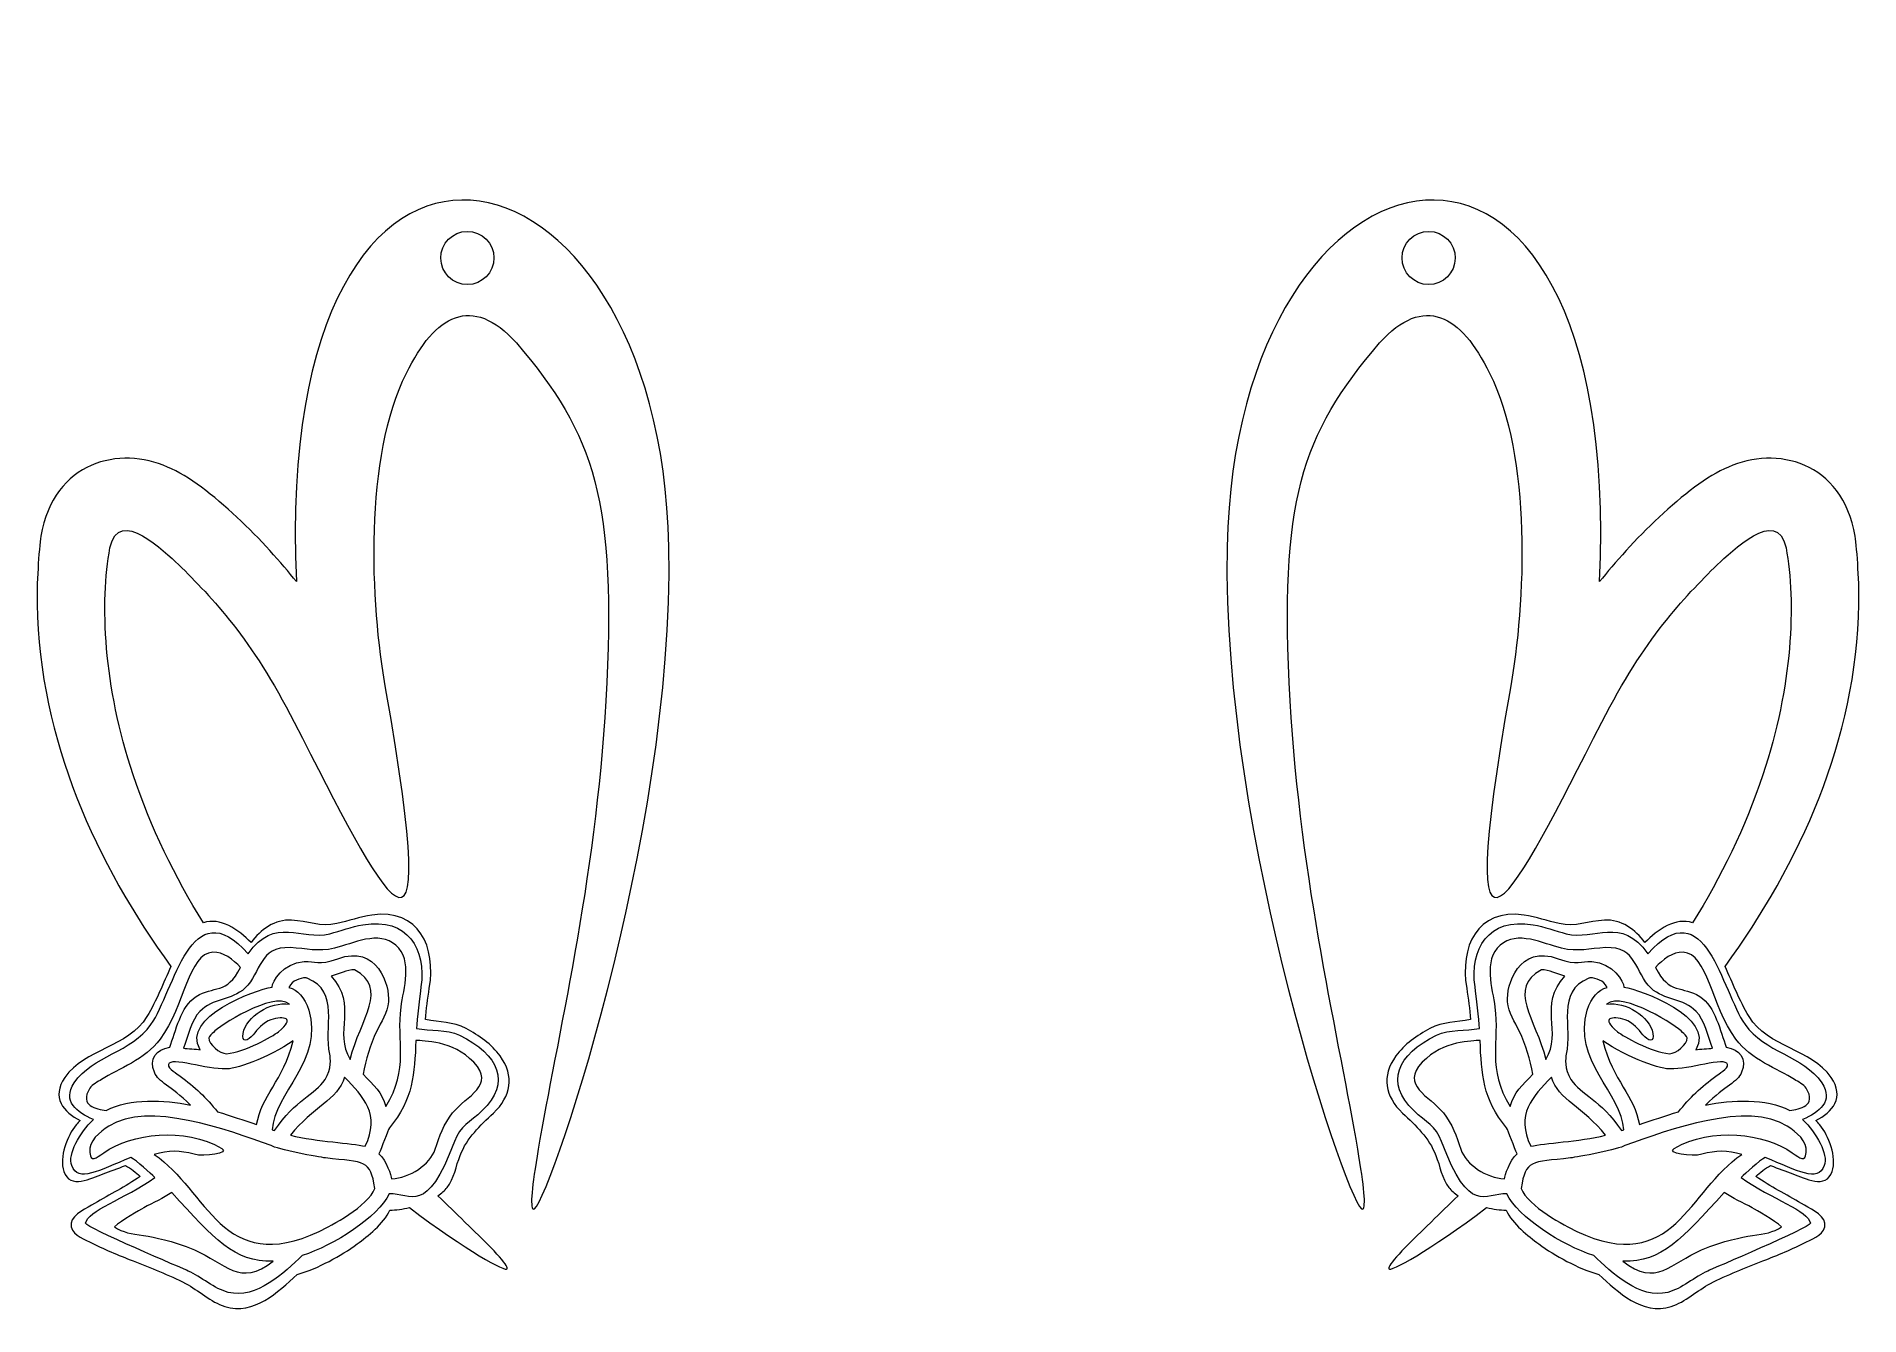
# Model space of a CAD drawing. Header units: inches. Extents: x 0.36 to 3.64, y -6.57 to -4.27.
import ezdxf

# ---------------------------------------------------------------- set-up
doc = ezdxf.new("R2010")
doc.units = ezdxf.units.IN
doc.header["$MEASUREMENT"] = 0
doc.layers.add('_U+0421_U+043B_U+043E_U+0439 1', color=7, linetype='Continuous')

msp = doc.modelspace()

# ---------------------------------------------------------------- linework, layer by layer
at = {"layer": '_U+0421_U+043B_U+043E_U+0439 1', "color": 242, "lineweight": 18, "true_color": 0xc1272d}
for points, knots in [([(0.3714, -5.1695), (0.3942, -5.034), (0.514, -5.007), (0.599, -5.0451), (0.6746, -5.0772), (0.7778, -5.1842), (0.8301, -5.2507), (0.7871, -4.2723), (1.4845, -4.4247), (1.4987, -5.1883), (1.5106, -5.7083), (1.2749, -6.3924), (1.255, -6.3774), (1.2496, -6.3733), (1.2528, -6.3377), (1.2643, -6.2699), (1.2967, -6.076), (1.3672, -5.7902), (1.3857, -5.4646), (1.4058, -5.1056), (1.3662, -4.9879), (1.2252, -4.8221), (1.1451, -4.7342), (1.0787, -4.7718), (1.0278, -4.8769), (0.9518, -5.0255), (0.9626, -5.2888), (0.9907, -5.4448), (1.0966, -6.0417), (0.9852, -5.8158), (0.8263, -5.503), (0.7492, -5.3527), (0.6801, -5.2809), (0.6186, -5.2202), (0.5938, -5.1984), (0.5116, -5.114), (0.4955, -5.1902), (0.477, -5.2879), (0.4841, -5.439), (0.5369, -5.5975), (0.5687, -5.6928), (0.6123, -5.7812), (0.6632, -5.8632), (0.6929, -5.8531), (0.7264, -5.8751), (0.7487, -5.8988), (0.7658, -5.8751), (0.7914, -5.8569), (0.8216, -5.8585), (0.8502, -5.8602), (0.8731, -5.8713), (0.9028, -5.8648), (0.9237, -5.8602), (0.9439, -5.8523), (0.9656, -5.8493), (1.0506, -5.8376), (1.0813, -5.9067), (1.0688, -5.9808), (1.0655, -5.9996), (1.0636, -6.0183), (1.062, -6.0371), (1.0876, -6.0426), (1.111, -6.0401), (1.135, -6.0532), (1.157, -6.0652), (1.1812, -6.0815), (1.1959, -6.1022), (1.2221, -6.1384), (1.2155, -6.1751), (1.184, -6.2048), (1.1597, -6.2277), (1.1366, -6.2489), (1.1241, -6.2808), (1.1167, -6.2993), (1.1132, -6.323), (1.1007, -6.3385), (1.0963, -6.3439), (1.0909, -6.3488), (1.0843, -6.3532), (1.1009, -6.3692), (1.1167, -6.3848), (1.1322, -6.4), (1.1829, -6.4487), (1.2106, -6.4776), (1.2087, -6.4844), (1.2071, -6.4912), (1.1347, -6.4515), (1.0332, -6.3744), (1.0209, -6.3774), (1.0089, -6.379), (0.998, -6.379), (0.9863, -6.4041), (0.9586, -6.4256), (0.9392, -6.4397), (0.9098, -6.4615), (0.8704, -6.483), (0.8314, -6.4947), (0.7966, -6.5263), (0.7544, -6.5682), (0.7016, -6.5519), (0.6765, -6.5443), (0.6545, -6.5228), (0.6313, -6.5108), (0.6009, -6.495), (0.5687, -6.483), (0.5369, -6.4702), (0.5105, -6.4596), (0.4838, -6.449), (0.4585, -6.4359), (0.4457, -6.4291), (0.4231, -6.4212), (0.4258, -6.4027), (0.4285, -6.3856), (0.4552, -6.3747), (0.4677, -6.3671), (0.495, -6.3507), (0.5235, -6.3368), (0.5494, -6.3186), (0.5418, -6.3113), (0.5331, -6.3044), (0.5233, -6.299), (0.5094, -6.3042), (0.496, -6.3093), (0.483, -6.314), (0.462, -6.3213), (0.4234, -6.3426), (0.4125, -6.3096), (0.4043, -6.284), (0.4185, -6.2454), (0.4348, -6.226), (0.437, -6.2233), (0.4394, -6.2206), (0.4421, -6.2182), (0.4117, -6.204), (0.3899, -6.1762), (0.4144, -6.1408), (0.4506, -6.0888), (0.5276, -6.088), (0.5619, -6.0314), (0.5788, -6.0034), (0.5911, -5.9715), (0.6049, -5.9418), (0.4715, -5.7573), (0.3684, -5.5354), (0.3648, -5.2915), (0.3635, -5.2618), (0.3678, -5.191), (0.3714, -5.1695)], [0, 0, 0, 0, 1, 1, 1, 2, 2, 2, 3, 3, 3, 4, 4, 4, 5, 5, 5, 6, 6, 6, 7, 7, 7, 8, 8, 8, 9, 9, 9, 10, 10, 10, 11, 11, 11, 12, 12, 12, 13, 13, 13, 14, 14, 14, 15, 15, 15, 16, 16, 16, 17, 17, 17, 18, 18, 18, 19, 19, 19, 20, 20, 20, 21, 21, 21, 22, 22, 22, 23, 23, 23, 24, 24, 24, 25, 25, 25, 26, 26, 26, 27, 27, 27, 28, 28, 28, 29, 29, 29, 30, 30, 30, 31, 31, 31, 32, 32, 32, 33, 33, 33, 34, 34, 34, 35, 35, 35, 36, 36, 36, 37, 37, 37, 38, 38, 38, 39, 39, 39, 40, 40, 40, 41, 41, 41, 42, 42, 42, 43, 43, 43, 44, 44, 44, 45, 45, 45, 46, 46, 46, 47, 47, 47, 48, 48, 48, 49, 49, 49, 49]), ([(3.6352, -5.2915), (3.6316, -5.5354), (3.5285, -5.7573), (3.3951, -5.9418), (3.4089, -5.9715), (3.4212, -6.0034), (3.4381, -6.0314), (3.4724, -6.088), (3.5494, -6.0888), (3.5856, -6.1408), (3.6101, -6.1762), (3.5883, -6.204), (3.5579, -6.2182), (3.5606, -6.2206), (3.563, -6.2233), (3.5652, -6.226), (3.5815, -6.2454), (3.5957, -6.284), (3.5875, -6.3096), (3.5766, -6.3426), (3.538, -6.3213), (3.517, -6.314), (3.504, -6.3093), (3.4906, -6.3042), (3.4767, -6.299), (3.4669, -6.3044), (3.4582, -6.3113), (3.4506, -6.3186), (3.4765, -6.3368), (3.505, -6.3507), (3.5323, -6.3671), (3.5448, -6.3747), (3.5715, -6.3856), (3.5742, -6.4027), (3.5769, -6.4212), (3.5543, -6.4291), (3.5415, -6.4359), (3.5162, -6.449), (3.4895, -6.4596), (3.4631, -6.4702), (3.4313, -6.483), (3.3991, -6.495), (3.3687, -6.5108), (3.3455, -6.5228), (3.3235, -6.5443), (3.2984, -6.5519), (3.2456, -6.5682), (3.2034, -6.5263), (3.1686, -6.4947), (3.1296, -6.483), (3.0902, -6.4615), (3.0608, -6.4397), (3.0414, -6.4256), (3.0137, -6.4041), (3.002, -6.379), (2.9911, -6.379), (2.9791, -6.3774), (2.9668, -6.3744), (2.8653, -6.4515), (2.7929, -6.4912), (2.7913, -6.4844), (2.7894, -6.4776), (2.8171, -6.4487), (2.8678, -6.4), (2.8833, -6.3848), (2.8991, -6.3692), (2.9157, -6.3532), (2.9091, -6.3488), (2.9037, -6.3439), (2.8993, -6.3385), (2.8868, -6.323), (2.8833, -6.2993), (2.8759, -6.2808), (2.8634, -6.2489), (2.8403, -6.2277), (2.816, -6.2048), (2.7845, -6.1751), (2.7779, -6.1384), (2.8041, -6.1022), (2.8188, -6.0815), (2.843, -6.0652), (2.865, -6.0532), (2.889, -6.0401), (2.9124, -6.0426), (2.938, -6.0371), (2.9364, -6.0183), (2.9345, -5.9996), (2.9312, -5.9808), (2.9187, -5.9067), (2.9494, -5.8376), (3.0344, -5.8493), (3.0561, -5.8523), (3.0763, -5.8602), (3.0972, -5.8648), (3.1269, -5.8713), (3.1498, -5.8602), (3.1784, -5.8585), (3.2086, -5.8569), (3.2342, -5.8751), (3.2513, -5.8988), (3.2736, -5.8751), (3.3071, -5.8531), (3.3368, -5.8632), (3.3877, -5.7812), (3.4313, -5.6928), (3.4631, -5.5975), (3.5159, -5.439), (3.523, -5.2879), (3.5045, -5.1902), (3.4884, -5.114), (3.4062, -5.1984), (3.3814, -5.2202), (3.3199, -5.2809), (3.2508, -5.3527), (3.1737, -5.503), (3.0148, -5.8158), (2.9034, -6.0417), (3.0093, -5.4448), (3.0374, -5.2888), (3.0482, -5.0255), (2.9722, -4.8769), (2.9213, -4.7718), (2.8549, -4.7342), (2.7748, -4.8221), (2.6338, -4.9879), (2.5942, -5.1056), (2.6143, -5.4646), (2.6328, -5.7902), (2.7033, -6.076), (2.7357, -6.2699), (2.7472, -6.3377), (2.7504, -6.3733), (2.745, -6.3774), (2.7251, -6.3924), (2.4894, -5.7083), (2.5013, -5.1883), (2.5155, -4.4247), (3.2129, -4.2723), (3.1699, -5.2507), (3.2222, -5.1842), (3.3254, -5.0772), (3.401, -5.0451), (3.486, -5.007), (3.6058, -5.034), (3.6286, -5.1695), (3.6322, -5.191), (3.6365, -5.2618), (3.6352, -5.2915)], [0, 0, 0, 0, 1, 1, 1, 2, 2, 2, 3, 3, 3, 4, 4, 4, 5, 5, 5, 6, 6, 6, 7, 7, 7, 8, 8, 8, 9, 9, 9, 10, 10, 10, 11, 11, 11, 12, 12, 12, 13, 13, 13, 14, 14, 14, 15, 15, 15, 16, 16, 16, 17, 17, 17, 18, 18, 18, 19, 19, 19, 20, 20, 20, 21, 21, 21, 22, 22, 22, 23, 23, 23, 24, 24, 24, 25, 25, 25, 26, 26, 26, 27, 27, 27, 28, 28, 28, 29, 29, 29, 30, 30, 30, 31, 31, 31, 32, 32, 32, 33, 33, 33, 34, 34, 34, 35, 35, 35, 36, 36, 36, 37, 37, 37, 38, 38, 38, 39, 39, 39, 40, 40, 40, 41, 41, 41, 42, 42, 42, 43, 43, 43, 44, 44, 44, 45, 45, 45, 46, 46, 46, 47, 47, 47, 48, 48, 48, 49, 49, 49, 49]), ([(1.137, -4.6222), (1.1106, -4.6223), (1.0893, -4.6437), (1.0894, -4.6701), (1.0895, -4.6964), (1.1109, -4.7177), (1.1372, -4.7176), (1.1636, -4.7175), (1.1849, -4.6961), (1.1848, -4.6698), (1.1847, -4.6435), (1.1633, -4.6222), (1.137, -4.6222)], [0, 0, 0, 0, 1, 1, 1, 2, 2, 2, 3, 3, 3, 4, 4, 4, 4]), ([(2.8152, -4.6698), (2.8151, -4.6961), (2.8364, -4.7175), (2.8628, -4.7176), (2.8891, -4.7177), (2.9105, -4.6964), (2.9106, -4.6701), (2.9107, -4.6437), (2.8894, -4.6223), (2.863, -4.6222), (2.8367, -4.6222), (2.8153, -4.6435), (2.8152, -4.6698)], [0, 0, 0, 0, 1, 1, 1, 2, 2, 2, 3, 3, 3, 4, 4, 4, 4])]:
    msp.add_open_spline(points, degree=3, knots=knots, dxfattribs=at)
at = {"layer": '_U+0421_U+043B_U+043E_U+0439 1', "color": 7, "lineweight": 18, "true_color": 0xffffff}
for points, knots in [([(0.5691, -6.0458), (0.5342, -6.0961), (0.4644, -6.1017), (0.4314, -6.1504), (0.4091, -6.1834), (0.4361, -6.204), (0.4656, -6.2161), (0.4409, -6.2406), (0.4192, -6.2786), (0.4268, -6.2991), (0.4385, -6.3302), (0.4735, -6.308), (0.5332, -6.2847), (0.5429, -6.2894), (0.5683, -6.3138), (0.576, -6.3204), (0.5212, -6.3597), (0.4548, -6.3797), (0.4518, -6.4025), (0.4509, -6.4098), (0.6291, -6.4852), (0.6361, -6.4884), (0.6588, -6.4987), (0.6833, -6.5203), (0.7076, -6.5266), (0.7584, -6.5398), (0.8084, -6.4906), (0.8408, -6.4607), (0.8973, -6.4421), (0.9773, -6.3917), (0.9966, -6.3497), (1.0365, -6.3481), (1.0633, -6.3911), (1.1139, -6.256), (1.1249, -6.2263), (1.1412, -6.2222), (1.1638, -6.2004), (1.2154, -6.151), (1.1942, -6.0995), (1.1228, -6.0652), (1.0996, -6.0541), (1.0705, -6.0573), (1.046, -6.0531), (1.0469, -6.0359), (1.0513, -5.9958), (1.0538, -5.9784), (1.0636, -5.9105), (1.0304, -5.8534), (0.9495, -5.8667), (0.929, -5.8701), (0.91, -5.878), (0.8899, -5.8829), (0.839, -5.8952), (0.7917, -5.8507), (0.7438, -5.9187), (0.6398, -5.8027), (0.6114, -5.985), (0.5691, -6.0458)], [0, 0, 0, 0, 1, 1, 1, 2, 2, 2, 3, 3, 3, 4, 4, 4, 5, 5, 5, 6, 6, 6, 7, 7, 7, 8, 8, 8, 9, 9, 9, 10, 10, 10, 11, 11, 11, 12, 12, 12, 13, 13, 13, 14, 14, 14, 15, 15, 15, 16, 16, 16, 17, 17, 17, 18, 18, 18, 19, 19, 19, 19]), ([(3.2562, -5.9187), (3.2083, -5.8507), (3.161, -5.8952), (3.1101, -5.8829), (3.09, -5.878), (3.071, -5.8701), (3.0505, -5.8667), (2.9696, -5.8534), (2.9364, -5.9105), (2.9462, -5.9784), (2.9487, -5.9958), (2.9531, -6.0359), (2.954, -6.0531), (2.9295, -6.0573), (2.9004, -6.0541), (2.8772, -6.0652), (2.8058, -6.0995), (2.7846, -6.151), (2.8362, -6.2004), (2.8588, -6.2222), (2.8751, -6.2263), (2.8861, -6.256), (2.9367, -6.3911), (2.9635, -6.3481), (3.0034, -6.3497), (3.0227, -6.3917), (3.1027, -6.4421), (3.1592, -6.4607), (3.1916, -6.4906), (3.2416, -6.5398), (3.2924, -6.5266), (3.3167, -6.5203), (3.3412, -6.4987), (3.3639, -6.4884), (3.3709, -6.4852), (3.5491, -6.4098), (3.5482, -6.4025), (3.5452, -6.3797), (3.4788, -6.3597), (3.424, -6.3204), (3.4317, -6.3138), (3.4571, -6.2894), (3.4668, -6.2847), (3.5265, -6.308), (3.5615, -6.3302), (3.5732, -6.2991), (3.5808, -6.2786), (3.5591, -6.2406), (3.5344, -6.2161), (3.5639, -6.204), (3.5909, -6.1834), (3.5686, -6.1504), (3.5356, -6.1017), (3.4658, -6.0961), (3.4309, -6.0458), (3.3886, -5.985), (3.3602, -5.8027), (3.2562, -5.9187)], [0, 0, 0, 0, 1, 1, 1, 2, 2, 2, 3, 3, 3, 4, 4, 4, 5, 5, 5, 6, 6, 6, 7, 7, 7, 8, 8, 8, 9, 9, 9, 10, 10, 10, 11, 11, 11, 12, 12, 12, 13, 13, 13, 14, 14, 14, 15, 15, 15, 16, 16, 16, 17, 17, 17, 18, 18, 18, 19, 19, 19, 19]), ([(1.018, -6.0148), (1.0099, -6.0747), (1.033, -6.1259), (0.9909, -6.1929), (0.9839, -6.168), (0.969, -6.1543), (0.9498, -6.1352), (0.9549, -6.1085), (0.9624, -6.083), (0.9742, -6.0582), (0.9825, -6.0408), (0.994, -6.0249), (0.9955, -6.0053), (0.9978, -5.9756), (0.9755, -5.9014), (0.9044, -5.9277), (0.8686, -5.9406), (0.8648, -5.9315), (0.8439, -5.9329), (0.8054, -5.9355), (0.7866, -5.9691), (0.7865, -5.9787), (0.756, -5.984), (0.6228, -6.0315), (0.6571, -6.0911), (0.6507, -6.0898), (0.634, -6.0896), (0.6276, -6.0885), (0.636, -6.0658), (0.6417, -6.0381), (0.657, -6.0222), (0.6795, -5.9983), (0.7134, -6.0037), (0.7378, -5.9805), (0.7678, -5.952), (0.7624, -5.9051), (0.8195, -5.9079), (0.848, -5.9092), (0.8689, -5.9161), (0.8983, -5.9089), (0.9315, -5.9007), (0.9781, -5.8763), (1.0088, -5.9036), (1.0398, -5.9314), (1.0226, -5.9809), (1.018, -6.0148)], [0, 0, 0, 0, 1, 1, 1, 2, 2, 2, 3, 3, 3, 4, 4, 4, 5, 5, 5, 6, 6, 6, 7, 7, 7, 8, 8, 8, 9, 9, 9, 10, 10, 10, 11, 11, 11, 12, 12, 12, 13, 13, 13, 14, 14, 14, 15, 15, 15, 15]), ([(2.9912, -5.9036), (3.0219, -5.8763), (3.0685, -5.9007), (3.1017, -5.9089), (3.1311, -5.9161), (3.152, -5.9092), (3.1805, -5.9079), (3.2376, -5.9051), (3.2322, -5.952), (3.2622, -5.9805), (3.2866, -6.0037), (3.3205, -5.9983), (3.343, -6.0222), (3.3583, -6.0381), (3.364, -6.0658), (3.3724, -6.0885), (3.366, -6.0896), (3.3493, -6.0898), (3.3429, -6.0911), (3.3772, -6.0315), (3.244, -5.984), (3.2135, -5.9787), (3.2134, -5.9691), (3.1946, -5.9355), (3.1561, -5.9329), (3.1352, -5.9315), (3.1314, -5.9406), (3.0956, -5.9277), (3.0245, -5.9014), (3.0022, -5.9756), (3.0045, -6.0053), (3.006, -6.0249), (3.0175, -6.0408), (3.0258, -6.0582), (3.0376, -6.083), (3.0451, -6.1085), (3.0502, -6.1352), (3.031, -6.1543), (3.0161, -6.168), (3.0091, -6.1929), (2.967, -6.1259), (2.9901, -6.0747), (2.982, -6.0148), (2.9774, -5.9809), (2.9602, -5.9314), (2.9912, -5.9036)], [0, 0, 0, 0, 1, 1, 1, 2, 2, 2, 3, 3, 3, 4, 4, 4, 5, 5, 5, 6, 6, 6, 7, 7, 7, 8, 8, 8, 9, 9, 9, 10, 10, 10, 11, 11, 11, 12, 12, 12, 13, 13, 13, 14, 14, 14, 15, 15, 15, 15]), ([(0.6802, -5.9161), (0.6986, -5.9149), (0.7171, -5.9293), (0.7298, -5.9436), (0.7056, -5.9923), (0.681, -5.9757), (0.6502, -5.9955), (0.6219, -6.0135), (0.6138, -6.0583), (0.6027, -6.0868), (0.5785, -6.0897), (0.5647, -6.1085), (0.5751, -6.1316), (0.5836, -6.1508), (0.6027, -6.1537), (0.6403, -6.1905), (0.5914, -6.1808), (0.5326, -6.178), (0.4884, -6.2), (0.4713, -6.1974), (0.4394, -6.1926), (0.4594, -6.1601), (0.4632, -6.1539), (0.4741, -6.1485), (0.4804, -6.1446), (0.5106, -6.1253), (0.5585, -6.109), (0.5855, -6.0722), (0.6305, -6.0112), (0.6357, -5.9186), (0.6802, -5.9161)], [0, 0, 0, 0, 1, 1, 1, 2, 2, 2, 3, 3, 3, 4, 4, 4, 5, 5, 5, 6, 6, 6, 7, 7, 7, 8, 8, 8, 9, 9, 9, 10, 10, 10, 10]), ([(3.4145, -6.0722), (3.4415, -6.109), (3.4894, -6.1253), (3.5196, -6.1446), (3.5259, -6.1485), (3.5368, -6.1539), (3.5406, -6.1601), (3.5606, -6.1926), (3.5287, -6.1974), (3.5116, -6.2), (3.4674, -6.178), (3.4086, -6.1808), (3.3597, -6.1905), (3.3973, -6.1537), (3.4164, -6.1508), (3.4249, -6.1316), (3.4353, -6.1085), (3.4215, -6.0897), (3.3973, -6.0868), (3.3862, -6.0583), (3.3781, -6.0135), (3.3498, -5.9955), (3.319, -5.9757), (3.2944, -5.9923), (3.2702, -5.9436), (3.2829, -5.9293), (3.3014, -5.9149), (3.3198, -5.9161), (3.3643, -5.9186), (3.3695, -6.0112), (3.4145, -6.0722)], [0, 0, 0, 0, 1, 1, 1, 2, 2, 2, 3, 3, 3, 4, 4, 4, 5, 5, 5, 6, 6, 6, 7, 7, 7, 8, 8, 8, 9, 9, 9, 10, 10, 10, 10]), ([(0.8926, -5.9593), (0.907, -5.9549), (0.9209, -5.9473), (0.9347, -5.9474), (0.9967, -5.9818), (0.9451, -6.0344), (0.9266, -6.1085), (0.8963, -6.0593), (0.9406, -6.0104), (0.8926, -5.9593)], [0, 0, 0, 0, 1, 1, 1, 2, 2, 2, 3, 3, 3, 3]), ([(3.0734, -6.1085), (3.0549, -6.0344), (3.0033, -5.9818), (3.0653, -5.9474), (3.0791, -5.9473), (3.093, -5.9549), (3.1074, -5.9593), (3.0594, -6.0104), (3.1037, -6.0593), (3.0734, -6.1085)], [0, 0, 0, 0, 1, 1, 1, 2, 2, 2, 3, 3, 3, 3]), ([(0.7526, -6.0641), (0.7594, -6.0552), (0.7703, -6.0421), (0.7844, -6.0374), (0.8073, -6.03), (0.8302, -6.0334), (0.7979, -6.0587), (0.787, -6.0673), (0.739, -6.0954), (0.7046, -6.0982), (0.6928, -6.0985), (0.672, -6.0809), (0.6731, -6.07), (0.6734, -6.0663), (0.679, -6.0625), (0.6812, -6.06), (0.6898, -6.0496), (0.788, -5.9852), (0.8175, -6.0094), (0.8003, -6.0067), (0.781, -6.0122), (0.7653, -6.0222), (0.7496, -6.0321), (0.7375, -6.0465), (0.7343, -6.062), (0.7307, -6.0792), (0.7437, -6.0757), (0.7526, -6.0641)], [0, 0, 0, 0, 1, 1, 1, 2, 2, 2, 3, 3, 3, 4, 4, 4, 5, 5, 5, 6, 6, 6, 7, 7, 7, 8, 8, 8, 9, 9, 9, 9]), ([(0.7907, -6.2362), (0.7893, -6.2357), (0.7879, -6.2353), (0.7865, -6.2348), (0.7903, -6.1707), (0.8796, -6.1083), (0.8523, -6.0202), (0.8449, -5.9963), (0.8326, -5.9837), (0.8164, -5.9792), (0.8241, -5.9665), (0.835, -5.9626), (0.8479, -5.9619), (0.8485, -5.9622), (0.8491, -5.9626), (0.8497, -5.9628), (0.9096, -5.9866), (0.8781, -6.0524), (0.8904, -6.0991), (0.8906, -6.106), (0.8947, -6.1252), (0.8815, -6.1448), (0.8631, -6.1719), (0.8289, -6.1803), (0.7907, -6.2362)], [0, 0, 0, 0, 1, 1, 1, 2, 2, 2, 3, 3, 3, 4, 4, 4, 5, 5, 5, 6, 6, 6, 7, 7, 7, 8, 8, 8, 8]), ([(3.1185, -6.1448), (3.1053, -6.1252), (3.1094, -6.106), (3.1096, -6.0991), (3.1219, -6.0524), (3.0904, -5.9866), (3.1503, -5.9628), (3.1509, -5.9626), (3.1515, -5.9622), (3.1521, -5.9619), (3.165, -5.9626), (3.1759, -5.9665), (3.1836, -5.9792), (3.1674, -5.9837), (3.1551, -5.9963), (3.1477, -6.0202), (3.1204, -6.1083), (3.2097, -6.1707), (3.2135, -6.2348), (3.2121, -6.2353), (3.2107, -6.2357), (3.2093, -6.2362), (3.1711, -6.1803), (3.1369, -6.1719), (3.1185, -6.1448)], [0, 0, 0, 0, 1, 1, 1, 2, 2, 2, 3, 3, 3, 4, 4, 4, 5, 5, 5, 6, 6, 6, 7, 7, 7, 8, 8, 8, 8]), ([(3.2657, -6.062), (3.2625, -6.0465), (3.2504, -6.0321), (3.2347, -6.0222), (3.219, -6.0122), (3.1997, -6.0067), (3.1825, -6.0094), (3.212, -5.9852), (3.3102, -6.0496), (3.3188, -6.06), (3.321, -6.0625), (3.3266, -6.0663), (3.3269, -6.07), (3.328, -6.0809), (3.3072, -6.0985), (3.2954, -6.0982), (3.261, -6.0954), (3.213, -6.0673), (3.2021, -6.0587), (3.1698, -6.0334), (3.1927, -6.03), (3.2156, -6.0374), (3.2297, -6.0421), (3.2406, -6.0552), (3.2474, -6.0641), (3.2563, -6.0757), (3.2693, -6.0792), (3.2657, -6.062)], [0, 0, 0, 0, 1, 1, 1, 2, 2, 2, 3, 3, 3, 4, 4, 4, 5, 5, 5, 6, 6, 6, 7, 7, 7, 8, 8, 8, 9, 9, 9, 9]), ([(0.7588, -6.2255), (0.7354, -6.2176), (0.712, -6.2095), (0.6884, -6.2025), (0.6689, -6.1778), (0.6471, -6.1573), (0.6215, -6.1383), (0.6171, -6.1351), (0.5986, -6.1247), (0.6003, -6.1177), (0.6039, -6.1028), (0.6712, -6.1276), (0.703, -6.1254), (0.715, -6.1279), (0.7818, -6.1059), (0.8242, -6.0751), (0.8065, -6.1476), (0.7669, -6.1736), (0.7588, -6.2255)], [0, 0, 0, 0, 1, 1, 1, 2, 2, 2, 3, 3, 3, 4, 4, 4, 5, 5, 5, 6, 6, 6, 6]), ([(0.9784, -6.2779), (0.9831, -6.2686), (0.9941, -6.2352), (0.9971, -6.2316), (1.0402, -6.1797), (1.0422, -6.1341), (1.0447, -6.0743), (1.0585, -6.076), (1.11, -6.0736), (1.1485, -6.1136), (1.1888, -6.1552), (1.1358, -6.1734), (1.1105, -6.2046), (1.0945, -6.2245), (1.0873, -6.2463), (1.0793, -6.2699), (1.0702, -6.2971), (1.034, -6.3211), (1.001, -6.3231), (1, -6.3162), (0.9921, -6.291), (0.9784, -6.2779)], [0, 0, 0, 0, 1, 1, 1, 2, 2, 2, 3, 3, 3, 4, 4, 4, 5, 5, 5, 6, 6, 6, 7, 7, 7, 7]), ([(2.999, -6.3231), (2.966, -6.3211), (2.9298, -6.2971), (2.9207, -6.2699), (2.9127, -6.2463), (2.9055, -6.2245), (2.8895, -6.2046), (2.8642, -6.1734), (2.8112, -6.1552), (2.8515, -6.1136), (2.89, -6.0736), (2.9415, -6.076), (2.9553, -6.0743), (2.9578, -6.1341), (2.9598, -6.1797), (3.0029, -6.2316), (3.0059, -6.2352), (3.0169, -6.2686), (3.0216, -6.2779), (3.0079, -6.291), (3, -6.3162), (2.999, -6.3231)], [0, 0, 0, 0, 1, 1, 1, 2, 2, 2, 3, 3, 3, 4, 4, 4, 5, 5, 5, 6, 6, 6, 7, 7, 7, 7]), ([(3.1758, -6.0751), (3.2182, -6.1059), (3.285, -6.1279), (3.297, -6.1254), (3.3288, -6.1276), (3.3961, -6.1028), (3.3997, -6.1177), (3.4014, -6.1247), (3.3829, -6.1351), (3.3785, -6.1383), (3.3529, -6.1573), (3.3311, -6.1778), (3.3116, -6.2025), (3.288, -6.2095), (3.2646, -6.2176), (3.2412, -6.2255), (3.2331, -6.1736), (3.1935, -6.1476), (3.1758, -6.0751)], [0, 0, 0, 0, 1, 1, 1, 2, 2, 2, 3, 3, 3, 4, 4, 4, 5, 5, 5, 6, 6, 6, 6]), ([(0.9536, -6.2645), (0.929, -6.2582), (0.8681, -6.2564), (0.8195, -6.2446), (0.8594, -6.1939), (0.9043, -6.1817), (0.9166, -6.1401), (0.951, -6.1765), (0.9813, -6.2066), (0.9536, -6.2645)], [0, 0, 0, 0, 1, 1, 1, 2, 2, 2, 3, 3, 3, 3]), ([(3.0834, -6.1401), (3.0957, -6.1817), (3.1406, -6.1939), (3.1805, -6.2446), (3.1319, -6.2564), (3.071, -6.2582), (3.0464, -6.2645), (3.0186, -6.2066), (3.049, -6.1765), (3.0834, -6.1401)], [0, 0, 0, 0, 1, 1, 1, 2, 2, 2, 3, 3, 3, 3]), ([(0.4935, -6.2284), (0.5631, -6.1827), (0.7061, -6.2349), (0.7851, -6.263), (0.7926, -6.2699), (0.8717, -6.284), (0.8821, -6.2853), (0.954, -6.2938), (0.9625, -6.2878), (0.971, -6.34), (0.959, -6.3723), (0.892, -6.4073), (0.8713, -6.4171), (0.6974, -6.4993), (0.6696, -6.343), (0.575, -6.2792), (0.6005, -6.2717), (0.621, -6.2716), (0.6467, -6.2788), (0.6644, -6.2836), (0.7118, -6.2776), (0.6962, -6.2683), (0.6291, -6.2288), (0.5337, -6.2414), (0.4844, -6.2761), (0.4696, -6.2865), (0.4613, -6.2937), (0.4592, -6.2757), (0.4567, -6.2545), (0.4766, -6.2396), (0.4935, -6.2284)], [0, 0, 0, 0, 1, 1, 1, 2, 2, 2, 3, 3, 3, 4, 4, 4, 5, 5, 5, 6, 6, 6, 7, 7, 7, 8, 8, 8, 9, 9, 9, 10, 10, 10, 10]), ([(3.5408, -6.2757), (3.5387, -6.2937), (3.5304, -6.2865), (3.5156, -6.2761), (3.4663, -6.2414), (3.3709, -6.2288), (3.3038, -6.2683), (3.2882, -6.2776), (3.3356, -6.2836), (3.3533, -6.2788), (3.379, -6.2716), (3.3995, -6.2717), (3.425, -6.2792), (3.3304, -6.343), (3.3026, -6.4993), (3.1287, -6.4171), (3.108, -6.4073), (3.041, -6.3723), (3.029, -6.34), (3.0375, -6.2878), (3.046, -6.2938), (3.1179, -6.2853), (3.1283, -6.284), (3.2074, -6.2699), (3.2149, -6.263), (3.2939, -6.2349), (3.4369, -6.1827), (3.5065, -6.2284), (3.5234, -6.2396), (3.5433, -6.2545), (3.5408, -6.2757)], [0, 0, 0, 0, 1, 1, 1, 2, 2, 2, 3, 3, 3, 4, 4, 4, 5, 5, 5, 6, 6, 6, 7, 7, 7, 8, 8, 8, 9, 9, 9, 10, 10, 10, 10]), ([(0.6063, -6.3473), (0.6842, -6.4321), (0.7169, -6.472), (0.7885, -6.4708), (0.7287, -6.5186), (0.702, -6.4733), (0.6471, -6.4506), (0.5629, -6.4157), (0.5346, -6.4302), (0.5034, -6.4089), (0.5166, -6.3975), (0.548, -6.3795), (0.5564, -6.3747), (0.5722, -6.3655), (0.5919, -6.358), (0.6063, -6.3473)], [0, 0, 0, 0, 1, 1, 1, 2, 2, 2, 3, 3, 3, 4, 4, 4, 5, 5, 5, 5]), ([(3.4436, -6.3747), (3.452, -6.3795), (3.4834, -6.3975), (3.4966, -6.4089), (3.4654, -6.4302), (3.4371, -6.4157), (3.3529, -6.4506), (3.298, -6.4733), (3.2713, -6.5186), (3.2115, -6.4708), (3.2831, -6.472), (3.3158, -6.4321), (3.3936, -6.3473), (3.4081, -6.358), (3.4278, -6.3655), (3.4436, -6.3747)], [0, 0, 0, 0, 1, 1, 1, 2, 2, 2, 3, 3, 3, 4, 4, 4, 5, 5, 5, 5])]:
    msp.add_open_spline(points, degree=3, knots=knots, dxfattribs=at)

doc.saveas('drawing.dxf')
